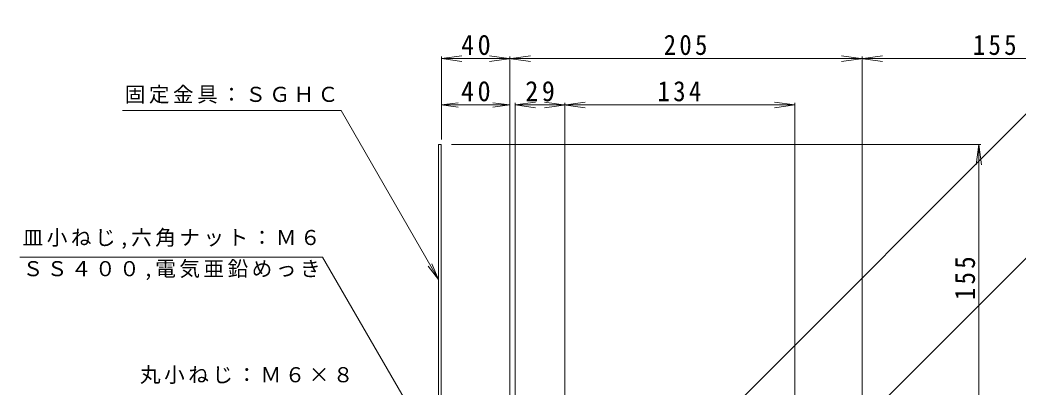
# Model space of a CAD drawing. Units: millimetres, scale not verified. Extents: x -463 to 411, y -549 to 465.
# Drawn here: x -463 to 118, y -158 to 56 of the extents above; entities that cross this region are included whole.
import ezdxf

# ---------------------------------------------------------------- set-up
doc = ezdxf.new("R2010")
doc.units = ezdxf.units.MM
doc.header["$LTSCALE"] = 4
for name, color, linetype, lineweight in [('2-4', 7, 'Continuous', 9), ('2-5', 7, 'Continuous', 9), ('2-8', 2, 'Continuous', 9)]:
    doc.layers.add(name, color=color, linetype=linetype, lineweight=lineweight)
doc.styles.add('ＭＳ ゴシック', font='')
doc.styles.get('ＭＳ ゴシック').set_extended_font_data('MS Gothic')

msp = doc.modelspace()

# ---------------------------------------------------------------- linework, layer by layer
at = {"layer": '2-4'}
for p, q in [((-217.772, 33.43), (-205.874, 34.996)), ((-165.915, 31.864), (-189.71, 34.996)), ((-165.915, 34.996), (-189.71, 31.864)), ((39.085, 31.864), (15.29, 34.996)), ((39.085, 34.996), (15.29, 31.864)), ((-217.772, -13.569), (-217.772, 34.63)), ((-217.772, 33.43), (-205.874, 31.864)), ((-217.772, 33.43), (182.187, 33.43)), ((-177.813, -165.515), (-177.813, 34.63)), ((27.187, -371.878), (27.187, 34.63)), ((-217.813, 6.48), (-207.898, 7.785)), ((-177.813, 6.48), (-217.813, 6.48)), ((-217.813, 6.48), (-207.898, 5.174)), ((-177.813, 6.48), (-187.727, 7.785)), ((-177.813, 6.48), (-187.727, 5.174)), ((-174.891, 6.48), (-162.994, 8.046)), ((-174.891, -201.489), (-174.891, 7.68)), ((-174.891, 6.48), (-162.994, 4.913)), ((-174.891, 6.48), (-11.891, 6.48)), ((-133.994, 4.913), (-157.789, 8.046)), ((-133.994, 8.046), (-157.789, 4.913)), ((-145.891, -228.296), (-145.891, 7.68)), ((-11.891, 6.48), (-23.789, 8.046)), ((-11.891, 6.48), (-23.789, 4.913)), ((-11.891, -360.897), (-11.891, 7.68)), ((-211.962, -16.516), (96.308, -16.516)), ((95.108, -16.516), (93.542, -28.413)), ((95.108, -16.516), (96.674, -28.413)), ((95.108, -416.515), (95.108, -16.516))]:
    msp.add_line(p, q, dxfattribs=at)
at = {"layer": '2-5'}
for p, q in [((-138.303, -259.674), (177.298, 55.927)), ((-403.444, 3.245), (-276.21, 3.245)), ((-219.413, -95.131), (-276.21, 3.245)), ((-115.141, -320.394), (155.922, -49.331)), ((-219.413, -95.131), (-223.24, -85.892)), ((-219.413, -95.131), (-225.501, -87.197))]:
    msp.add_line(p, q, dxfattribs=at)
msp.add_lwpolyline([(-219.413, -198.516), (-286.986, -81.983), (-463.137, -81.983)], dxfattribs=at)
at = {"layer": '2-8'}
for p, q in [((-219.413, -16.515), (-217.813, -16.515)), ((-219.413, -16.515), (-219.413, -376.516)), ((-217.813, -194.516), (-217.813, -16.515))]:
    msp.add_line(p, q, dxfattribs=at)

# ---------------------------------------------------------------- texts
at = {"layer": '2-4', "color": 2, "char_height": 11.73, "attachment_point": 7, "style": 'ＭＳ ゴシック'}
for s, insert in [('\\T1.27;\\W0.95;40', (-206.292, 35.43)), ('\\T1.27;\\W0.9;205', (-88.313, 35.43)), ('\\T1.27;\\W0.9;155', (91.687, 35.43)), ('\\T1.27;\\W0.95;40', (-206.313, 8.48)), ('\\T1.27;\\W0.95;29', (-168.891, 8.479)), ('\\T1.27;\\W0.9;134', (-91.891, 8.48))]:
    msp.add_mtext(s, dxfattribs=dict(at, insert=insert))
at = {"layer": '2-4', "color": 2, "insert": (93.108, -107.015), "char_height": 11.73, "attachment_point": 7, "rotation": 90, "style": 'ＭＳ ゴシック'}
msp.add_mtext('\\T1.27;\\W0.9;155', dxfattribs=at)
at = {"layer": '2-5', "char_height": 8.798, "attachment_point": 7, "style": 'ＭＳ ゴシック'}
for s, insert in [('\\T1.17;固定金具：ＳＧＨＣ', (-402.133, 7.24)), ('\\T1.17;皿小ねじ,六角ナット：Ｍ６', (-461.562, -77.278)), ('\\T1.17;ＳＳ４００,電気亜鉛めっき', (-461.562, -95.413)), ('\\T1.17;丸小ねじ：Ｍ６×８', (-393.243, -155.812))]:
    msp.add_mtext(s, dxfattribs=dict(at, insert=insert))

doc.saveas('drawing.dxf')
